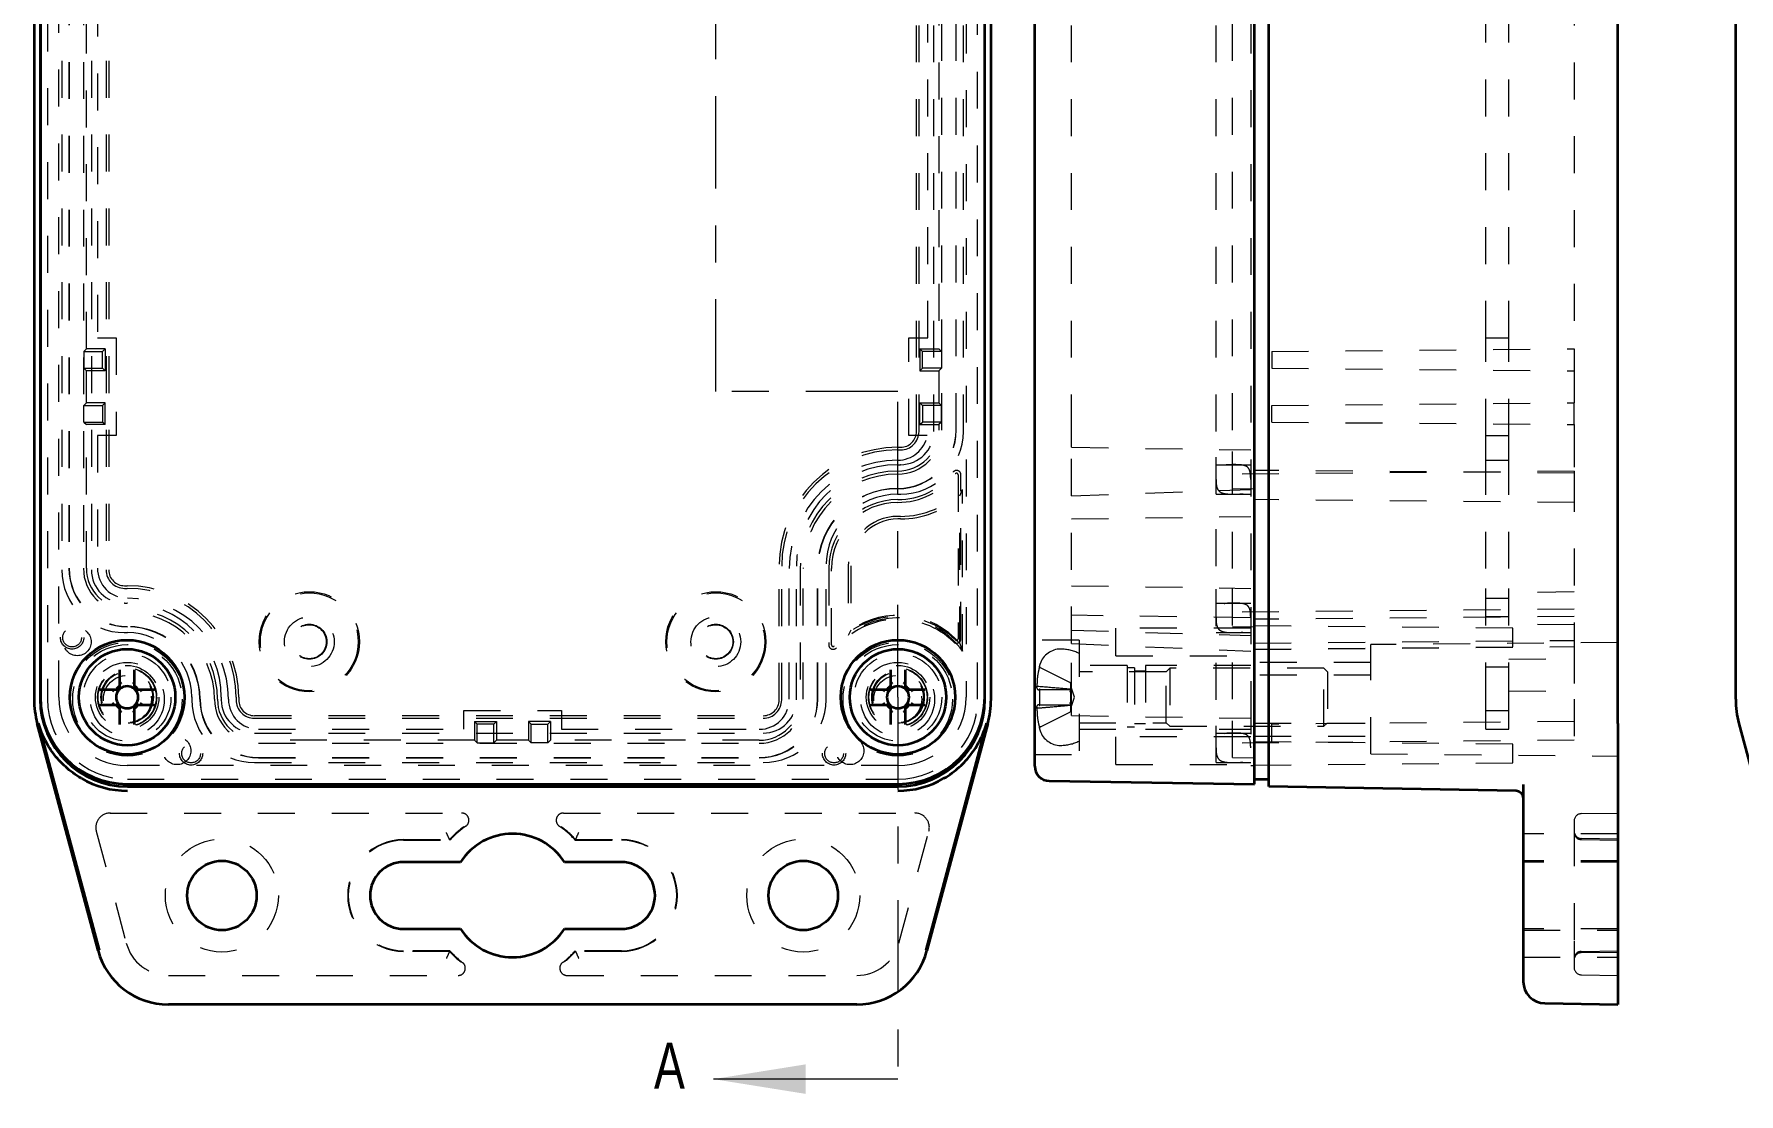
# Model space of a CAD drawing. Header units: inches. Extents: x 0.4 to 16.6, y 0.2 to 10.8.
# Drawn here: x 3.089 to 7.707, y 2.764 to 5.634 of the extents above; entities that cross this region are included whole.
import ezdxf

# ---------------------------------------------------------------- set-up
doc = ezdxf.new("R2010")
doc.units = ezdxf.units.IN
doc.header["$MEASUREMENT"] = 0
doc.linetypes.add('CENTER', pattern=[0.4, 0.25, -0.05, 0.05, -0.05])
doc.linetypes.add('HIDDEN', pattern=[0.075, 0.05, -0.025])
doc.styles.add('SLDTEXTSTYLE1', font='TXT', dxfattribs={"width": 0.75})

msp = doc.modelspace()

# ---------------------------------------------------------------- linework, layer by layer
at = {"color": 7, "linetype": 'Continuous', "lineweight": 35}
for p, q in [((3.0893, 7.8877), (3.0893, 3.8326)), ((3.1058, 7.8877), (3.1058, 3.8326)), ((3.1064, 7.8821), (3.1064, 3.8381)), ((5.6644, 3.8381), (5.6644, 7.8821)), ((5.6649, 3.8326), (5.6649, 7.8877)), ((5.6814, 3.8326), (5.6814, 7.8877)), ((5.7998, 3.8381), (5.7998, 7.8821)), ((6.3948, 3.8381), (6.3948, 7.8821)), ((6.4342, 3.8326), (6.4342, 7.8877)), ((7.3792, 3.8326), (7.3792, 7.8877)), ((7.6986, 3.8326), (7.6986, 7.8877)), ((3.3115, 3.8584), (3.3112, 3.8584)), ((3.3211, 3.8683), (3.3211, 3.868)), ((3.3616, 3.868), (3.3616, 3.8683)), ((3.3715, 3.8584), (3.3712, 3.8584)), ((5.3995, 3.8584), (5.3992, 3.8584)), ((5.4091, 3.8683), (5.4091, 3.868)), ((5.4496, 3.868), (5.4496, 3.8683)), ((5.4595, 3.8584), (5.4592, 3.8584)), ((5.7998, 3.6513), (5.7998, 3.8381)), ((6.3948, 3.6031), (6.3948, 3.8381)), ((3.3112, 3.8179), (3.3115, 3.8179)), ((3.3211, 3.8083), (3.3211, 3.8079)), ((3.3616, 3.8079), (3.3616, 3.8083)), ((3.3712, 3.8179), (3.3715, 3.8179)), ((5.3992, 3.8179), (5.3995, 3.8179)), ((5.4091, 3.8083), (5.4091, 3.8079)), ((5.4496, 3.8079), (5.4496, 3.8083)), ((5.4592, 3.8179), (5.4595, 3.8179)), ((6.4342, 3.5964), (6.4342, 3.8326)), ((7.3792, 3.7672), (7.3792, 3.8326)), ((3.2629, 3.1517), (3.098, 3.7672)), ((3.2662, 3.1526), (3.1013, 3.7681)), ((5.6694, 3.7681), (5.5045, 3.1526)), ((5.6728, 3.7672), (5.5079, 3.1517)), ((7.3792, 3.7672), (7.3792, 3.1517)), ((7.7072, 3.7672), (7.8721, 3.1517)), ((3.3414, 3.6031), (5.4294, 3.6031)), ((5.8392, 3.6113), (6.3948, 3.6031)), ((6.3948, 3.616), (6.4342, 3.616)), ((3.3421, 3.5964), (5.4287, 3.5964)), ((7.1039, 3.5847), (6.4342, 3.5964)), ((7.1233, 3.1679), (7.1233, 3.6015)), ((4.2447, 3.3916), (4.0901, 3.3916)), ((4.6806, 3.3916), (4.5261, 3.3916)), ((4.0901, 3.2105), (4.2447, 3.2105)), ((4.5261, 3.2105), (4.6806, 3.2105)), ((7.1233, 3.0683), (7.1233, 3.1679)), ((7.3792, 3.1517), (7.3792, 3.0058)), ((5.3177, 3.0058), (3.453, 3.0058)), ((7.1813, 3.0093), (7.3792, 3.0058))]:
    msp.add_line(p, q, dxfattribs=at)
at = {"color": 7, "linetype": 'HIDDEN', "lineweight": 18}
for p, q in [((3.1255, 7.8877), (3.1255, 3.8326)), ((3.1564, 3.8381), (3.1564, 7.8821)), ((5.6144, 7.8821), (5.6144, 3.8381)), ((5.6452, 3.8326), (5.6452, 7.8877)), ((6.3848, 7.8821), (6.3848, 3.8381)), ((5.4792, 4.5581), (5.4792, 7.5371)), ((5.4864, 4.5581), (5.4864, 7.5371)), ((5.5264, 4.5581), (5.5264, 7.5371)), ((5.5478, 4.5616), (5.5478, 7.5327)), ((5.5867, 4.5616), (5.5867, 7.5327)), ((5.5872, 4.5616), (5.5872, 7.5327)), ((5.6064, 4.5581), (5.6064, 7.5371)), ((5.8998, 4.5581), (5.8998, 7.5371)), ((6.2908, 4.5581), (6.2908, 7.5371)), ((6.3357, 4.5616), (6.3357, 7.5327)), ((3.1644, 7.1621), (3.1644, 4.1831)), ((3.1835, 7.1587), (3.1835, 4.1876)), ((3.184, 7.1587), (3.184, 4.1876)), ((3.223, 7.1587), (3.223, 4.1876)), ((3.2444, 7.1621), (3.2444, 4.1831)), ((3.2844, 7.1621), (3.2844, 4.1831)), ((3.2915, 7.1621), (3.2915, 4.1831)), ((3.2311, 4.7818), (3.2311, 5.7575)), ((3.2608, 5.7278), (3.2608, 4.8115)), ((5.51, 4.8115), (5.51, 5.7278)), ((5.5397, 5.7575), (5.5397, 4.7818)), ((7.0215, 4.8115), (7.0215, 5.7278)), ((7.084, 4.8115), (7.084, 5.7278)), ((7.2612, 5.7575), (7.2612, 4.7818)), ((3.2608, 4.8115), (3.3118, 4.8115)), ((3.3118, 4.8115), (3.3118, 4.5468)), ((5.459, 4.8115), (5.51, 4.8115)), ((5.459, 4.5468), (5.459, 4.8115)), ((7.0215, 4.8115), (7.084, 4.8115)), ((7.0215, 4.5468), (7.0215, 4.8115)), ((7.084, 4.5468), (7.084, 4.8115)), ((3.2239, 4.7746), (3.2311, 4.7818)), ((3.2239, 4.7746), (3.2239, 4.7296)), ((3.2239, 4.7746), (3.2749, 4.7746)), ((3.2821, 4.7818), (3.2311, 4.7818)), ((3.2821, 4.7818), (3.2749, 4.7746)), ((3.2749, 4.7296), (3.2749, 4.7746)), ((3.2821, 4.7818), (3.2821, 4.7225)), ((5.4887, 4.7818), (5.4958, 4.7746)), ((5.4887, 4.7818), (5.5397, 4.7818)), ((5.4887, 4.7818), (5.4887, 4.7225)), ((5.5468, 4.7746), (5.4958, 4.7746)), ((5.4958, 4.7296), (5.4958, 4.7746)), ((5.5468, 4.7746), (5.5397, 4.7818)), ((5.5468, 4.7746), (5.5468, 4.7296)), ((6.4417, 4.7746), (7.2612, 4.7818)), ((6.4417, 4.7746), (6.4417, 4.7296)), ((7.2612, 4.7818), (7.2612, 4.7225)), ((3.2239, 4.7296), (3.2311, 4.7225)), ((3.2239, 4.7296), (3.2749, 4.7296)), ((3.2311, 4.6358), (3.2311, 4.7225)), ((3.2821, 4.7225), (3.2311, 4.7225)), ((3.2821, 4.7225), (3.2749, 4.7296)), ((5.4887, 4.7225), (5.4958, 4.7296)), ((5.4887, 4.7225), (5.5397, 4.7225)), ((5.5468, 4.7296), (5.4958, 4.7296)), ((5.5468, 4.7296), (5.5397, 4.7225)), ((5.5397, 4.7225), (5.5397, 4.6358)), ((6.4417, 4.7296), (7.2612, 4.7225)), ((7.2612, 4.7225), (7.2612, 4.6358)), ((3.2239, 4.6286), (3.2311, 4.6358)), ((3.2239, 4.5836), (3.2239, 4.6286)), ((3.2239, 4.6286), (3.2749, 4.6286)), ((3.2821, 4.6358), (3.2311, 4.6358)), ((3.2821, 4.6358), (3.2749, 4.6286)), ((3.2749, 4.6286), (3.2749, 4.5836)), ((3.2821, 4.5765), (3.2821, 4.6358)), ((5.4887, 4.6358), (5.4958, 4.6286)), ((5.4887, 4.5765), (5.4887, 4.6358)), ((5.4887, 4.6358), (5.5397, 4.6358)), ((5.4958, 4.6286), (5.4958, 4.5836)), ((5.5468, 4.6286), (5.4958, 4.6286)), ((5.5468, 4.6286), (5.5397, 4.6358)), ((5.5468, 4.5836), (5.5468, 4.6286)), ((6.4417, 4.6286), (7.2612, 4.6358)), ((6.4417, 4.5836), (6.4417, 4.6286)), ((7.2612, 4.5765), (7.2612, 4.6358)), ((3.2239, 4.5836), (3.2311, 4.5765)), ((3.2239, 4.5836), (3.2749, 4.5836)), ((3.2311, 4.1876), (3.2311, 4.5765)), ((3.2821, 4.5765), (3.2311, 4.5765)), ((3.2821, 4.5765), (3.2749, 4.5836)), ((5.4887, 4.5765), (5.4958, 4.5836)), ((5.4887, 4.5765), (5.5397, 4.5765)), ((5.5468, 4.5836), (5.4958, 4.5836)), ((5.5468, 4.5836), (5.5397, 4.5765)), ((5.5397, 4.5765), (5.5397, 4.5616)), ((6.4417, 4.5836), (7.2612, 4.5765)), ((7.2612, 4.5765), (7.2612, 4.5616)), ((3.3118, 4.5468), (3.2608, 4.5468)), ((3.2608, 4.5468), (3.2608, 4.1876)), ((5.5086, 4.5468), (5.459, 4.5468)), ((5.8998, 4.5153), (5.8998, 4.5581)), ((6.2908, 4.3881), (6.2908, 4.5581)), ((6.3357, 4.4035), (6.3357, 4.5616)), ((7.0215, 4.5468), (7.084, 4.5468)), ((7.0215, 4.4803), (7.0215, 4.5468)), ((7.084, 4.4803), (7.084, 4.5468)), ((7.2612, 4.5616), (7.2612, 4.4506)), ((5.4294, 4.5153), (5.4364, 4.5153)), ((5.4294, 4.5081), (5.4364, 4.5081)), ((5.8998, 4.5153), (6.3848, 4.5081)), ((5.8998, 4.3839), (5.8998, 4.5153)), ((7.0215, 4.4803), (7.084, 4.4803)), ((7.0215, 4.1866), (7.0215, 4.4803)), ((7.084, 4.1866), (7.084, 4.4803)), ((5.4294, 4.4681), (5.4285, 4.4681)), ((5.4294, 4.4681), (5.4364, 4.4681)), ((5.4372, 4.4681), (5.4364, 4.4681)), ((5.5923, 4.4407), (5.5923, 3.9964)), ((5.5999, 3.9964), (5.5999, 4.4407)), ((6.2908, 4.4681), (6.3848, 4.4681)), ((7.2612, 4.4506), (6.3357, 4.4425)), ((7.2612, 4.445), (6.3948, 4.4525)), ((7.2612, 4.4506), (7.2612, 4.445)), ((7.2612, 4.445), (7.2612, 4.4407)), ((7.2612, 4.4407), (7.2612, 3.9964)), ((5.4285, 4.3881), (5.4294, 4.3881)), ((5.4294, 4.3881), (5.4364, 4.3881)), ((5.4364, 4.3881), (5.4372, 4.3881)), ((5.5972, 4.3839), (5.6044, 4.401)), ((5.6044, 3.963), (5.6044, 4.401)), ((5.8998, 4.3839), (6.3848, 4.401)), ((6.2908, 4.3881), (6.3848, 4.3881)), ((6.2908, 4.1931), (6.2908, 4.3881)), ((6.3357, 4.4035), (6.3948, 4.403)), ((6.3357, 4.1866), (6.3357, 4.4035)), ((5.5972, 3.9836), (5.5972, 4.3839)), ((5.8998, 3.9836), (5.8998, 4.3839)), ((7.2612, 4.3658), (6.3948, 4.3734)), ((5.4364, 4.3281), (5.4294, 4.3281)), ((5.4364, 4.321), (5.4294, 4.321)), ((5.8998, 4.321), (6.3848, 4.3281)), ((5.1072, 3.8311), (5.1072, 4.1931)), ((5.1144, 3.8311), (5.1144, 4.1931)), ((5.135, 3.8326), (5.135, 4.1866)), ((5.1544, 3.8311), (5.1544, 4.1931)), ((5.1647, 4.1866), (5.1647, 3.8326)), ((5.1728, 3.8326), (5.1728, 4.1866)), ((5.2117, 3.8326), (5.2117, 4.1866)), ((5.2122, 3.8326), (5.2122, 4.1866)), ((5.2344, 3.8311), (5.2344, 4.1931)), ((5.2419, 4.1866), (5.2419, 3.9797)), ((5.2495, 3.9797), (5.2495, 4.1866)), ((5.2944, 4.1931), (5.2944, 4.0055)), ((5.3015, 4.1931), (5.3015, 4.0198)), ((6.2908, 3.8311), (6.2908, 4.1931)), ((6.3357, 3.8326), (6.3357, 4.1866)), ((7.0215, 3.8326), (7.0215, 4.1866)), ((7.084, 3.8326), (7.084, 4.1866)), ((3.3344, 4.1403), (3.3414, 4.1403)), ((3.3344, 4.1331), (3.3414, 4.1331)), ((5.8998, 4.1403), (6.3848, 4.1331)), ((7.2612, 4.1239), (7.084, 4.1209)), ((3.3344, 4.0931), (3.3335, 4.0931)), ((3.3344, 4.0931), (3.3414, 4.0931)), ((3.3422, 4.0931), (3.3414, 4.0931)), ((6.2908, 4.0931), (6.3848, 4.0931)), ((7.2612, 4.0766), (6.3357, 4.0685)), ((7.0215, 4.1063), (7.084, 4.1063)), ((5.3015, 4.0198), (5.2944, 4.0055)), ((6.3848, 4.0531), (5.8998, 4.0603)), ((5.8998, 4.0198), (6.3848, 4.0055)), ((6.0198, 3.9506), (6.0198, 4.0256)), ((6.3848, 4.0256), (6.0198, 4.0256)), ((6.3357, 4.0295), (6.3948, 4.029)), ((7.2612, 4.0569), (6.3948, 4.0494)), ((7.0948, 4.0252), (6.3948, 4.0313)), ((7.084, 4.0559), (7.0215, 4.0559)), ((7.2612, 4.0343), (7.084, 4.0359)), ((7.0948, 3.9744), (7.0948, 4.0252)), ((3.3335, 4.0131), (3.3344, 4.0131)), ((3.3344, 4.0131), (3.3414, 4.0131)), ((3.3414, 4.0131), (3.3422, 4.0131)), ((5.5972, 3.9836), (5.6044, 3.963)), ((5.9198, 3.9931), (5.7998, 3.9931)), ((5.8998, 3.9836), (6.3848, 3.963)), ((5.8998, 3.8311), (5.8998, 3.9836)), ((5.9198, 3.9931), (5.9198, 3.6831)), ((6.2908, 4.0131), (6.3848, 4.0131)), ((6.3948, 3.9846), (7.2612, 3.9922)), ((6.3948, 3.9679), (7.2612, 3.9754)), ((6.3948, 3.9683), (7.0948, 3.9744)), ((7.3792, 3.9866), (6.7098, 3.9807)), ((6.7098, 3.6844), (6.7098, 3.9807)), ((7.2612, 3.9964), (7.2612, 3.9922)), ((7.2612, 3.9922), (7.2612, 3.9769)), ((7.2612, 3.9769), (7.2612, 3.9754)), ((7.2612, 3.9754), (7.2612, 3.8326)), ((6.0198, 3.9506), (6.3848, 3.9506)), ((6.7098, 3.9326), (6.3948, 3.9326)), ((6.7098, 3.9326), (6.3948, 3.9326)), ((7.084, 3.9409), (7.2612, 3.9424)), ((5.8156, 3.9178), (5.8152, 3.918)), ((5.895, 3.8782), (5.8156, 3.9178)), ((6.0498, 3.9241), (5.9198, 3.9241)), ((6.156, 3.907), (5.9198, 3.907)), ((6.0498, 3.9241), (6.0498, 3.7521)), ((6.0698, 3.9181), (6.0498, 3.9181)), ((6.0698, 3.9181), (6.0698, 3.7581)), ((6.0998, 3.9091), (6.0698, 3.9091)), ((6.0998, 3.9241), (6.0998, 3.7521)), ((6.3848, 3.9241), (6.0998, 3.9241)), ((6.1659, 3.9169), (6.156, 3.907)), ((6.156, 3.7692), (6.156, 3.907)), ((6.1659, 3.9169), (6.1659, 3.7594)), ((6.5832, 3.9169), (6.1659, 3.9169)), ((6.7098, 3.8975), (6.3948, 3.8975)), ((6.5832, 3.7594), (6.5832, 3.9169)), ((6.593, 3.907), (6.5832, 3.9169)), ((6.593, 3.907), (6.593, 3.7692)), ((7.0215, 3.9209), (7.084, 3.9209)), ((3.3211, 3.8713), (3.3211, 3.8683)), ((3.3616, 3.8683), (3.3616, 3.8713)), ((3.5164, 3.839), (3.5164, 3.8381)), ((3.5164, 3.8381), (3.5164, 3.8311)), ((3.5964, 3.8381), (3.5964, 3.839)), ((3.5964, 3.8381), (3.5964, 3.8311)), ((3.6364, 3.8381), (3.6364, 3.8311)), ((3.6435, 3.8381), (3.6435, 3.8311)), ((5.4091, 3.8713), (5.4091, 3.8683)), ((5.4496, 3.8683), (5.4496, 3.8713)), ((5.8056, 3.8634), (5.8056, 3.8683)), ((5.8978, 3.8584), (5.8157, 3.8584)), ((5.8978, 3.8713), (5.8978, 3.8738)), ((5.8978, 3.8603), (5.8978, 3.8713)), ((5.9075, 3.8381), (5.8978, 3.8681)), ((5.8978, 3.8584), (5.8978, 3.8603)), ((5.8978, 3.8579), (5.8978, 3.8584)), ((5.8978, 3.8184), (5.8978, 3.8579)), ((5.8978, 3.8081), (5.9075, 3.8381)), ((6.3848, 3.8381), (6.3848, 3.6531)), ((7.084, 3.8559), (7.2612, 3.8528)), ((3.3211, 3.8079), (3.3211, 3.805)), ((3.3616, 3.805), (3.3616, 3.8079)), ((3.5164, 3.8311), (3.5164, 3.8303)), ((3.5964, 3.8303), (3.5964, 3.8311)), ((3.6864, 3.7883), (5.0644, 3.7883)), ((4.253, 3.8023), (4.5177, 3.8023)), ((4.253, 3.7513), (4.253, 3.8023)), ((4.5177, 3.8023), (4.5177, 3.7513)), ((5.4091, 3.8079), (5.4091, 3.805)), ((5.4496, 3.805), (5.4496, 3.8079)), ((5.8056, 3.8079), (5.8056, 3.8129)), ((5.8156, 3.7584), (5.895, 3.798)), ((5.8157, 3.8179), (5.8978, 3.8179)), ((5.8978, 3.8179), (5.8978, 3.8184)), ((5.8978, 3.816), (5.8978, 3.8179)), ((5.8978, 3.805), (5.8978, 3.816)), ((5.8978, 3.8025), (5.8978, 3.805)), ((5.8998, 3.7883), (5.8998, 3.8311)), ((5.8998, 3.7883), (6.3848, 3.7811)), ((6.2908, 3.6611), (6.2908, 3.8311)), ((6.3357, 3.6745), (6.3357, 3.8326)), ((7.0215, 3.7513), (7.0215, 3.8326)), ((7.0215, 3.8023), (7.084, 3.8023)), ((7.084, 3.7513), (7.084, 3.8326)), ((7.2612, 3.8326), (7.2612, 3.7216)), ((3.6864, 3.7811), (5.0644, 3.7811)), ((3.6864, 3.7411), (5.0644, 3.7411)), ((3.6971, 3.7513), (4.253, 3.7513)), ((4.2827, 3.7726), (4.2827, 3.7216)), ((4.2827, 3.7726), (4.2899, 3.7654)), ((4.2827, 3.7726), (4.342, 3.7726)), ((4.2899, 3.7144), (4.2899, 3.7654)), ((4.3349, 3.7654), (4.2899, 3.7654)), ((4.342, 3.7726), (4.3349, 3.7654)), ((4.3349, 3.7144), (4.3349, 3.7654)), ((4.342, 3.7726), (4.342, 3.7216)), ((4.4287, 3.7726), (4.4359, 3.7654)), ((4.488, 3.7726), (4.4287, 3.7726)), ((4.4287, 3.7726), (4.4287, 3.7216)), ((4.4359, 3.7654), (4.4809, 3.7654)), ((4.4359, 3.7144), (4.4359, 3.7654)), ((4.488, 3.7726), (4.4809, 3.7654)), ((4.4809, 3.7144), (4.4809, 3.7654)), ((4.488, 3.7726), (4.488, 3.7216)), ((4.5177, 3.7513), (5.0537, 3.7513)), ((5.9198, 3.7692), (6.156, 3.7692)), ((5.9198, 3.7521), (6.0498, 3.7521)), ((6.0498, 3.7581), (6.0698, 3.7581)), ((6.0698, 3.7671), (6.0998, 3.7671)), ((6.0998, 3.7521), (6.3848, 3.7521)), ((6.156, 3.7692), (6.1659, 3.7594)), ((6.1659, 3.7594), (6.5832, 3.7594)), ((6.2908, 3.7411), (6.3848, 3.7411)), ((6.3948, 3.7676), (6.7098, 3.7676)), ((7.2612, 3.7726), (6.4417, 3.7654)), ((6.4417, 3.7144), (6.4417, 3.7654)), ((6.5832, 3.7594), (6.593, 3.7692)), ((7.0215, 3.7513), (7.084, 3.7513)), ((4.2827, 3.7216), (3.6971, 3.7216)), ((3.6971, 3.7135), (5.0537, 3.7135)), ((4.2899, 3.7144), (4.2827, 3.7216)), ((4.2899, 3.7144), (4.3349, 3.7144)), ((4.3349, 3.7144), (4.342, 3.7216)), ((4.4287, 3.7216), (4.342, 3.7216)), ((4.4359, 3.7144), (4.4287, 3.7216)), ((4.4809, 3.7144), (4.4359, 3.7144)), ((4.4809, 3.7144), (4.488, 3.7216)), ((5.0537, 3.7216), (4.488, 3.7216)), ((6.0198, 3.6556), (6.0198, 3.7306)), ((6.3848, 3.7306), (6.0198, 3.7306)), ((7.2612, 3.7216), (6.3357, 3.7135)), ((6.3948, 3.7326), (6.7098, 3.7326)), ((6.3948, 3.7326), (6.7098, 3.7326)), ((7.0948, 3.7112), (6.3948, 3.7174)), ((7.0948, 3.6605), (7.0948, 3.7112)), ((5.4294, 3.6531), (3.3414, 3.6531)), ((3.6864, 3.6611), (5.0644, 3.6611)), ((3.6971, 3.6745), (5.0537, 3.6745)), ((3.6971, 3.674), (5.0537, 3.674)), ((5.7998, 3.6831), (5.9198, 3.6831)), ((6.0198, 3.6556), (6.3848, 3.6556)), ((6.2908, 3.6611), (6.3848, 3.6611)), ((6.3357, 3.6745), (6.3948, 3.674)), ((6.3848, 3.6531), (6.3948, 3.6531)), ((6.3948, 3.6544), (7.0948, 3.6605)), ((6.7098, 3.6844), (7.3792, 3.6786)), ((3.3421, 3.616), (5.4287, 3.616)), ((3.2958, 3.5245), (4.2475, 3.5245)), ((4.5233, 3.5245), (5.4749, 3.5245)), ((7.2804, 3.5228), (7.3792, 3.5245)), ((3.2578, 3.475), (3.3389, 3.1721)), ((5.4318, 3.1721), (5.513, 3.475)), ((7.3792, 3.4684), (7.1233, 3.4684)), ((7.2611, 3.5031), (7.2611, 3.4805)), ((7.2611, 3.4805), (7.2611, 3.1776)), ((4.0901, 3.4524), (4.2147, 3.4524)), ((4.0901, 3.4507), (4.2155, 3.4507)), ((4.2147, 3.4524), (4.2155, 3.4507)), ((4.556, 3.4524), (4.5553, 3.4507)), ((4.5553, 3.4507), (4.6806, 3.4507)), ((4.556, 3.4524), (4.6806, 3.4524)), ((7.3792, 3.4541), (7.2804, 3.4559)), ((7.2804, 3.4524), (7.3792, 3.4507)), ((7.3792, 3.3951), (7.1233, 3.3951)), ((7.3792, 3.3916), (7.1233, 3.3916)), ((7.3792, 3.2105), (7.1233, 3.2105)), ((7.1233, 3.2071), (7.3792, 3.2071)), ((4.2155, 3.1515), (4.0901, 3.1515)), ((4.2147, 3.1497), (4.0901, 3.1497)), ((4.2147, 3.1497), (4.2155, 3.1515)), ((4.556, 3.1497), (4.5553, 3.1515)), ((4.6806, 3.1515), (4.5553, 3.1515)), ((4.6806, 3.1497), (4.556, 3.1497)), ((7.2611, 3.1776), (7.2611, 3.1059)), ((7.2804, 3.1497), (7.3792, 3.1515)), ((7.2804, 3.1463), (7.3792, 3.148)), ((7.1233, 3.1338), (7.3792, 3.1338)), ((3.453, 3.0845), (4.2377, 3.0845)), ((4.533, 3.0845), (5.3177, 3.0845)), ((7.2804, 3.0863), (7.3792, 3.0845))]:
    msp.add_line(p, q, dxfattribs=at)
at = {"color": 7, "linetype": 'CENTER', "lineweight": 18}
for p, q in [((4.9359, 4.6661), (4.9359, 7.7319)), ((5.4294, 4.6661), (4.9359, 4.6661)), ((5.4294, 3.8381), (5.4294, 4.6661)), ((5.4294, 3.8381), (5.4294, 2.8037))]:
    msp.add_line(p, q, dxfattribs=at)
at = {"color": 7, "linetype": 'Continuous', "lineweight": 18}
msp.add_line((5.4294, 2.8037), (4.9294, 2.8037), dxfattribs=at)
at = {"color": 7, "linetype": 'HIDDEN', "lineweight": 18, "flags": 128}
msp.add_lwpolyline([(5.8128, 3.8226), (5.8128, 3.8226), (5.813, 3.8226)], dxfattribs=at)
at = {"color": 7, "linetype": 'HIDDEN', "lineweight": 18}
for centre, radius in [((3.8348, 3.9884), 0.1356), ((3.8348, 3.9884), 0.1325), ((4.9359, 3.9884), 0.1356), ((4.9359, 3.9884), 0.1325), ((3.1923, 3.9998), 0.0315), ((3.1923, 3.9998), 0.0254), ((3.2064, 3.9881), 0.0375), ((3.8348, 3.9884), 0.0675), ((3.8348, 3.9884), 0.0475), ((3.8348, 3.9884), 0.046), ((4.9359, 3.9884), 0.0675), ((4.9359, 3.9884), 0.0475), ((4.9359, 3.9884), 0.046), ((3.3421, 3.8326), 0.154), ((3.3421, 3.8326), 0.1482), ((5.4287, 3.8326), 0.154), ((5.4287, 3.8326), 0.1482), ((3.3414, 3.8381), 0.1187), ((3.3421, 3.8326), 0.1), ((5.4294, 3.8381), 0.1187), ((5.4287, 3.8326), 0.1), ((3.3414, 3.8381), 0.086), ((3.3414, 3.8381), 0.08), ((3.3414, 3.8381), 0.0787), ((3.3414, 3.8381), 0.071), ((3.3414, 3.8381), 0.0689), ((3.3421, 3.8326), 0.065), ((5.4294, 3.8381), 0.086), ((5.4294, 3.8381), 0.08), ((5.4294, 3.8381), 0.0787), ((5.4294, 3.8381), 0.071), ((5.4294, 3.8381), 0.0689), ((5.4287, 3.8326), 0.065), ((3.4764, 3.6931), 0.0375), ((3.5146, 3.6859), 0.0315), ((3.5146, 3.6859), 0.0254), ((5.2562, 3.6859), 0.0315), ((5.2562, 3.6859), 0.0254), ((5.2994, 3.6931), 0.0375), ((3.598, 3.3011), 0.1531), ((5.1728, 3.3011), 0.1531)]:
    msp.add_circle(centre, radius, dxfattribs=at)
at = {"color": 7, "linetype": 'Continuous', "lineweight": 35}
for centre, radius in [((3.3414, 3.8381), 0.155), ((5.4294, 3.8381), 0.155), ((3.3414, 3.8381), 0.1305), ((5.4294, 3.8381), 0.1305), ((3.598, 3.3011), 0.094), ((5.1728, 3.3011), 0.094)]:
    msp.add_circle(centre, radius, dxfattribs=at)
at = {"color": 7, "linetype": 'HIDDEN', "lineweight": 18}
for centre, radius, start, end in [((5.4287, 4.5616), 0.1191, 270, 0), ((5.4287, 4.5616), 0.158, 270, 0), ((5.4287, 4.5616), 0.1586, 270, 0), ((5.4287, 4.5616), 0.111, 270, 0), ((5.4287, 4.5616), 0.0813, 270, 349.5142), ((5.4364, 4.5581), 0.0429, 270, 0), ((5.4364, 4.5581), 0.17, 270, 0), ((5.4364, 4.5581), 0.09, 270, 0), ((5.4364, 4.5581), 0.05, 270, 0), ((5.4294, 4.1931), 0.3221, 90, 180), ((5.4294, 4.1931), 0.315, 90, 180), ((5.4287, 4.1866), 0.2937, 90, 180), ((5.4294, 4.1931), 0.275, 90, 180), ((5.4287, 4.1866), 0.264, 90, 180), ((5.4287, 4.1866), 0.2559, 90, 180), ((5.4287, 4.5616), 0.1882, 270, 322.8371), ((5.4287, 4.5616), 0.1958, 270, 322.8371), ((5.5881, 4.4407), 0.0118, 0, 142.8371), ((5.5881, 4.4407), 0.00425, 0, 142.8371), ((5.4287, 4.1866), 0.217, 90, 180), ((5.4287, 4.1866), 0.2164, 90, 180), ((5.4294, 4.1931), 0.195, 90, 180), ((5.4364, 4.5581), 0.23, 270, 316.9229), ((5.4287, 4.1866), 0.1868, 90, 180), ((5.4287, 4.1866), 0.1792, 90, 180), ((5.4364, 4.5581), 0.2371, 270, 312.7109), ((5.4294, 4.1931), 0.135, 90, 180), ((5.4294, 4.1931), 0.1279, 90, 180), ((3.3344, 4.1831), 0.17, 180, 270), ((3.3421, 4.1876), 0.1586, 180, 270), ((3.3421, 4.1876), 0.158, 180, 270), ((3.3421, 4.1876), 0.1191, 180, 270), ((3.3421, 4.1876), 0.111, 180, 270), ((3.3344, 4.1831), 0.09, 180, 270), ((3.3421, 4.1876), 0.0813, 180, 270), ((3.3344, 4.1831), 0.05, 180, 270), ((3.3344, 4.1831), 0.0429, 180, 270), ((3.3414, 3.8381), 0.3021, 0, 90), ((3.3414, 3.8381), 0.295, 0, 90), ((3.3414, 3.8381), 0.255, 0, 90), ((3.3421, 3.8326), 0.2737, 0, 90), ((3.3421, 3.8326), 0.244, 0, 90), ((3.3421, 3.8326), 0.2359, 0, 90), ((3.3421, 3.8326), 0.197, 0, 90), ((3.3421, 3.8326), 0.1964, 0, 90), ((5.4287, 3.8326), 0.2243, 45.7846, 139.9447), ((5.4287, 3.8326), 0.2168, 45.7846, 139.9447), ((5.4294, 3.8381), 0.215, 35.516, 128.8959), ((5.4294, 3.8381), 0.2221, 40.9212, 125.1381), ((3.3414, 3.8381), 0.175, 0, 90), ((5.2537, 3.9797), 0.0118, 180, 319.9447), ((5.2537, 3.9797), 0.00425, 180, 319.9447), ((5.5881, 3.9964), 0.0118, 225.7846, 0), ((5.5881, 3.9964), 0.00425, 225.7846, 0), ((5.9631, 3.8775), 0.1575, 160.9738, 162.8388), ((5.8701, 3.9096), 0.0591, 90, 160.9738), ((5.8701, 3.858), 0.1106, 63.285, 90), ((5.8174, 3.9225), 0.005, 162.8386, 243.5035), ((3.3414, 3.8381), 0.185, 180, 270), ((5.4294, 3.8381), 0.185, 270, 0), ((5.8106, 3.8634), 0.005, 180, 270), ((5.8928, 3.8738), 0.005, 0, 63.5035), ((3.3421, 3.8326), 0.2165, 180, 270), ((3.6864, 3.8311), 0.17, 180, 270), ((3.6971, 3.8326), 0.1586, 180, 270), ((3.6971, 3.8326), 0.158, 180, 270), ((3.6971, 3.8326), 0.1191, 180, 270), ((3.6971, 3.8326), 0.111, 180, 270), ((3.6864, 3.8311), 0.09, 180, 270), ((3.6971, 3.8326), 0.0813, 180, 270), ((3.6864, 3.8311), 0.05, 180, 270), ((3.6864, 3.8311), 0.0429, 180, 270), ((5.0537, 3.8326), 0.0813, 270, 0), ((5.0537, 3.8326), 0.1191, 270, 0), ((5.0537, 3.8326), 0.158, 270, 0), ((5.0537, 3.8326), 0.1586, 270, 0), ((5.0537, 3.8326), 0.111, 270, 0), ((5.0644, 3.8311), 0.0429, 270, 0), ((5.0644, 3.8311), 0.17, 270, 0), ((5.0644, 3.8311), 0.09, 270, 360), ((5.0644, 3.8311), 0.05, 270, 0), ((5.4287, 3.8326), 0.2165, 270, 0), ((5.8106, 3.8129), 0.005, 90, 180), ((5.8928, 3.8025), 0.005, 296.4965, 0), ((5.8174, 3.7538), 0.005, 116.4965, 197.1827), ((5.9631, 3.7988), 0.1575, 197.1728, 199.0262), ((5.8701, 3.7667), 0.0591, 199.0262, 270), ((5.8701, 3.8183), 0.1106, 270, 296.715), ((3.2958, 3.4852), 0.0394, 90, 195), ((5.4749, 3.4852), 0.0394, 345, 90), ((7.2807, 3.5031), 0.0197, 91, 180), ((4.3854, 3.3011), 0.2281, 125.3669, 138.4378), ((4.3854, 3.3011), 0.2264, 124.0875, 138.6338), ((4.3854, 3.3011), 0.2264, 41.3662, 55.9125), ((4.3854, 3.3011), 0.2281, 41.5622, 54.6331), ((7.2807, 3.4755), 0.0197, 180, 269), ((7.2807, 3.4721), 0.0197, 180, 269), ((4.0901, 3.3011), 0.1513, 90, 270), ((4.0901, 3.3011), 0.1496, 90, 270), ((4.6806, 3.3011), 0.1513, 270, 90), ((4.6806, 3.3011), 0.1496, 270, 90), ((3.453, 3.2027), 0.1181, 195, 270), ((4.3854, 3.3011), 0.2281, 221.5622, 231.9523), ((4.3854, 3.3011), 0.2264, 221.3662, 233.1322), ((4.3854, 3.3011), 0.2264, 306.8678, 318.6338), ((4.3854, 3.3011), 0.2281, 308.0477, 318.4378), ((5.3177, 3.2027), 0.1181, 270, 345), ((7.2807, 3.1301), 0.0197, 91, 180), ((7.2807, 3.1266), 0.0197, 91, 180), ((7.2807, 3.1059), 0.0197, 180, 269)]:
    msp.add_arc(centre, radius, start, end, dxfattribs=at)
at = {"color": 7, "linetype": 'Continuous', "lineweight": 35}
for centre, radius, start, end in [((3.3414, 3.8381), 0.235, 180, 270), ((3.3414, 3.8381), 0.03, 137.5052, 222.4948), ((3.3414, 3.8381), 0.0365, 133.8923, 136.1077), ((3.3414, 3.8381), 0.03, 132.4948, 137.5052), ((3.3414, 3.8381), 0.03, 47.5052, 132.4948), ((3.3414, 3.8381), 0.03, 42.4948, 47.5052), ((3.3414, 3.8381), 0.03, 317.5052, 42.4948), ((3.3414, 3.8381), 0.0365, 43.8923, 46.1077), ((5.4294, 3.8381), 0.03, 137.5052, 222.4948), ((5.4294, 3.8381), 0.0365, 133.8923, 136.1077), ((5.4294, 3.8381), 0.03, 132.4948, 137.5052), ((5.4294, 3.8381), 0.03, 47.5052, 132.4948), ((5.4294, 3.8381), 0.235, 270, 0), ((5.4294, 3.8381), 0.03, 42.4948, 47.5052), ((5.4294, 3.8381), 0.03, 317.5052, 42.4948), ((5.4294, 3.8381), 0.0365, 43.8923, 46.1077), ((3.3421, 3.8326), 0.2527, 180, 195), ((3.3421, 3.8326), 0.2362, 180, 270), ((3.3414, 3.8381), 0.0365, 223.8923, 226.1077), ((3.3414, 3.8381), 0.03, 222.4948, 227.5052), ((3.3414, 3.8381), 0.03, 227.5052, 312.4948), ((3.3414, 3.8381), 0.03, 312.4948, 317.5052), ((3.3414, 3.8381), 0.0365, 313.8923, 316.1077), ((5.4294, 3.8381), 0.0365, 223.8923, 226.1077), ((5.4294, 3.8381), 0.03, 222.4948, 227.5052), ((5.4294, 3.8381), 0.03, 227.5052, 312.4948), ((5.4287, 3.8326), 0.2362, 270, 0), ((5.4294, 3.8381), 0.03, 312.4948, 317.5052), ((5.4294, 3.8381), 0.0365, 313.8923, 316.1077), ((5.4287, 3.8326), 0.2527, 345, 0), ((7.9513, 3.8326), 0.2527, 180, 195), ((5.8398, 3.6513), 0.04, 180, 269.156), ((3.3421, 3.8326), 0.2479, 239.6969, 270), ((5.4287, 3.8326), 0.2479, 270, 300.3031), ((7.1036, 3.565), 0.0197, 0, 89), ((4.3854, 3.3011), 0.1673, 32.7638, 147.2362), ((4.0901, 3.3011), 0.0906, 90, 270), ((4.6806, 3.3011), 0.0906, 270, 90), ((4.3854, 3.3011), 0.1673, 212.7638, 327.2362), ((3.453, 3.2027), 0.1969, 195, 270), ((5.3177, 3.2027), 0.1969, 270, 345), ((7.1823, 3.0683), 0.0591, 180, 269)]:
    msp.add_arc(centre, radius, start, end, dxfattribs=at)
for centre, major_axis, start_param, end_param in [((3.3057, 3.8534), (0.00425, 0.00425), 1.016623, 2.124969), ((3.3261, 3.8738), (0.00425, 0.00425), 1.016623, 2.124969), ((3.3566, 3.8738), (0.00425, -0.00425), 1.016623, 2.124969), ((3.377, 3.8534), (0.00425, -0.00425), 1.016623, 2.124969), ((5.3937, 3.8534), (0.00425, 0.00425), 1.016623, 2.124969), ((5.4141, 3.8738), (0.00425, 0.00425), 1.016623, 2.124969), ((5.4446, 3.8738), (0.00425, -0.00425), 1.016623, 2.124969), ((5.465, 3.8534), (0.00425, -0.00425), 1.016623, 2.124969), ((3.3057, 3.8229), (0.00425, -0.00425), 4.158216, 5.266562), ((3.3261, 3.8025), (0.00425, -0.00425), 4.158216, 5.266562), ((3.3566, 3.8025), (0.00425, 0.00425), 4.158216, 5.266562), ((3.377, 3.8229), (0.00425, 0.00425), 4.158216, 5.266562), ((5.3937, 3.8229), (0.00425, -0.00425), 4.158216, 5.266562), ((5.4141, 3.8025), (0.00425, -0.00425), 4.158216, 5.266562), ((5.4446, 3.8025), (0.00425, 0.00425), 4.158216, 5.266562), ((5.465, 3.8229), (0.00425, 0.00425), 4.158216, 5.266562)]:
    msp.add_ellipse(centre, major_axis=major_axis, ratio=0.618862, start_param=start_param, end_param=end_param, dxfattribs=at)
at = {"color": 7, "linetype": 'HIDDEN', "lineweight": 18}
for centre, major_axis, start_param, end_param in [((5.8928, 3.8534), (0.00487, 0.00487), 4.943614, 6.05196), ((5.8928, 3.8229), (-0.00487, 0.00487), 3.372818, 4.481164)]:
    msp.add_ellipse(centre, major_axis=major_axis, ratio=0.235436, start_param=start_param, end_param=end_param, dxfattribs=at)
for points, knots in [([(6.3848, 4.4281), (6.3847, 4.4324), (6.3846, 4.4399), (6.3831, 4.4498), (6.3801, 4.4574), (6.3749, 4.463), (6.3673, 4.4662), (6.3547, 4.468), (6.3393, 4.4683), (6.3229, 4.4679), (6.3102, 4.4662), (6.301, 4.4621), (6.2955, 4.4559), (6.2925, 4.4485), (6.291, 4.439), (6.2909, 4.432), (6.2908, 4.4281)], [0, 0, 0, 0, 0.08533, 0.151112, 0.202529, 0.247232, 0.300448, 0.366108, 0.503387, 0.611327, 0.695527, 0.761639, 0.807749, 0.859066, 0.921778, 1, 1, 1, 1]), ([(6.2908, 4.4281), (6.2909, 4.4242), (6.291, 4.4173), (6.2925, 4.4078), (6.2955, 4.4003), (6.301, 4.3941), (6.3102, 4.3901), (6.3229, 4.3883), (6.3407, 4.388), (6.3568, 4.3881), (6.3693, 4.3908), (6.3754, 4.3937), (6.3801, 4.3988), (6.3831, 4.4064), (6.3846, 4.4164), (6.3847, 4.4239), (6.3848, 4.4281)], [0, 0, 0, 0, 0.078219, 0.140928, 0.192243, 0.23835, 0.30446, 0.388655, 0.496591, 0.663835, 0.711692, 0.752779, 0.79748, 0.848895, 0.914674, 1, 1, 1, 1]), ([(6.3848, 4.0531), (6.3847, 4.0574), (6.3846, 4.0649), (6.3831, 4.0748), (6.3801, 4.0824), (6.3749, 4.088), (6.3673, 4.0912), (6.3547, 4.093), (6.3393, 4.0933), (6.3229, 4.0929), (6.3102, 4.0912), (6.301, 4.0871), (6.2955, 4.0809), (6.2925, 4.0735), (6.291, 4.064), (6.2909, 4.057), (6.2908, 4.0531)], [0, 0, 0, 0, 0.0853296, 0.1511119, 0.2025295, 0.2472321, 0.3004481, 0.3661084, 0.5033867, 0.6113272, 0.6955268, 0.7616391, 0.8077488, 0.8590655, 0.921778, 1, 1, 1, 1]), ([(6.2908, 4.0531), (6.2909, 4.0492), (6.291, 4.0423), (6.2925, 4.0328), (6.2955, 4.0253), (6.301, 4.0191), (6.3102, 4.0151), (6.3229, 4.0133), (6.3407, 4.013), (6.3568, 4.0131), (6.3693, 4.0158), (6.3754, 4.0187), (6.3801, 4.0238), (6.3831, 4.0314), (6.3846, 4.0414), (6.3847, 4.0489), (6.3848, 4.0531)], [0, 0, 0, 0, 0.0782185, 0.1409282, 0.1922426, 0.2383502, 0.3044596, 0.3886554, 0.4965911, 0.6638352, 0.7116919, 0.7527789, 0.7974796, 0.8488949, 0.9146742, 1, 1, 1, 1]), ([(5.8108, 3.9134), (5.8105, 3.9118), (5.8069, 3.8971), (5.8062, 3.8819), (5.8056, 3.8683)], [0, 0, 0, 0, 0.104903, 1, 1, 1, 1]), ([(5.8142, 3.9188), (5.814, 3.9191), (5.8134, 3.9197), (5.813, 3.9207), (5.8129, 3.9215), (5.8128, 3.922), (5.8128, 3.9223), (5.8128, 3.9223), (5.8128, 3.9222), (5.8127, 3.9216), (5.8125, 3.9203), (5.8119, 3.918), (5.8113, 3.9155), (5.8109, 3.9138), (5.8108, 3.9134)], [0, 0, 0, 0, 0.07262, 0.135671, 0.186078, 0.222095, 0.252729, 0.289115, 0.342142, 0.423985, 0.551724, 0.722914, 0.921695, 1, 1, 1, 1]), ([(5.8155, 3.9179), (5.8151, 3.9181), (5.8146, 3.9184), (5.8142, 3.9188), (5.8142, 3.9188)], [0, 0, 0, 0, 0.974558, 1, 1, 1, 1]), ([(5.8056, 3.8644), (5.8057, 3.865), (5.8058, 3.866), (5.8067, 3.8671), (5.8079, 3.8678), (5.8093, 3.8681), (5.8102, 3.868), (5.8106, 3.868)], [0, 0, 0, 0, 0.284639, 0.502156, 0.683938, 0.866579, 1, 1, 1, 1]), ([(5.8106, 3.868), (5.8316, 3.8662), (5.8606, 3.8637), (5.8897, 3.861), (5.8978, 3.8603)], [0, 0, 0, 0, 0.721787, 1, 1, 1, 1]), ([(5.8157, 3.8584), (5.8153, 3.8584), (5.8118, 3.8584), (5.8112, 3.8584), (5.8106, 3.8584)], [0, 0, 0, 0, 0.104555, 1, 1, 1, 1]), ([(5.8155, 3.8585), (5.8153, 3.8585), (5.8145, 3.8584), (5.8134, 3.859), (5.8125, 3.8597), (5.8122, 3.8602), (5.8122, 3.8602), (5.8123, 3.8599), (5.8126, 3.8591), (5.8128, 3.8575), (5.8129, 3.8556), (5.8128, 3.8542), (5.8128, 3.8536)], [0, 0, 0, 0, 0.047996, 0.170596, 0.268854, 0.35004, 0.421035, 0.499351, 0.606875, 0.736239, 0.896881, 1, 1, 1, 1]), ([(5.8106, 3.8083), (5.8102, 3.8082), (5.8092, 3.8082), (5.8079, 3.8085), (5.8068, 3.8091), (5.806, 3.81), (5.8056, 3.811), (5.8056, 3.8117), (5.8056, 3.8119)], [0, 0, 0, 0, 0.1586713, 0.3172169, 0.4793819, 0.6617655, 0.9366869, 1, 1, 1, 1]), ([(5.8056, 3.8079), (5.8062, 3.7943), (5.8069, 3.7791), (5.8105, 3.7644), (5.8108, 3.7629)], [0, 0, 0, 0, 0.895097, 1, 1, 1, 1]), ([(5.8106, 3.8179), (5.8112, 3.8179), (5.8118, 3.8179), (5.8153, 3.8179), (5.8157, 3.8179)], [0, 0, 0, 0, 0.895445, 1, 1, 1, 1]), ([(5.8978, 3.816), (5.8791, 3.8143), (5.8501, 3.8116), (5.821, 3.8091), (5.8106, 3.8083)], [0, 0, 0, 0, 0.641437, 1, 1, 1, 1]), ([(5.8128, 3.8226), (5.8128, 3.8222), (5.8129, 3.8209), (5.8128, 3.8189), (5.8125, 3.8171), (5.8123, 3.8162), (5.8122, 3.816), (5.8123, 3.8162), (5.8128, 3.8168), (5.8138, 3.8175), (5.815, 3.818), (5.8156, 3.8178), (5.8156, 3.8178)], [0, 0, 0, 0, 0.076345, 0.252246, 0.399432, 0.513683, 0.601906, 0.676294, 0.754635, 0.860305, 0.990896, 1, 1, 1, 1]), ([(5.8108, 3.7629), (5.8109, 3.7624), (5.8114, 3.7607), (5.812, 3.758), (5.8126, 3.7555), (5.8128, 3.7543), (5.8128, 3.7539), (5.8128, 3.754), (5.8128, 3.7543), (5.8129, 3.755), (5.8132, 3.7561), (5.814, 3.7573), (5.8149, 3.7582), (5.8155, 3.7584), (5.8155, 3.7584)], [0, 0, 0, 0, 0.075225, 0.271592, 0.439929, 0.566981, 0.638154, 0.68654, 0.718636, 0.755094, 0.822703, 0.901533, 0.99086, 1, 1, 1, 1]), ([(6.3848, 3.7011), (6.3847, 3.7054), (6.3846, 3.7129), (6.3831, 3.7228), (6.3801, 3.7304), (6.3749, 3.736), (6.3673, 3.7392), (6.3547, 3.741), (6.3393, 3.7413), (6.3229, 3.7409), (6.3102, 3.7392), (6.301, 3.7351), (6.2955, 3.7289), (6.2925, 3.7215), (6.291, 3.712), (6.2909, 3.705), (6.2908, 3.7011)], [0, 0, 0, 0, 0.0853296, 0.1511119, 0.2025295, 0.2472321, 0.3004481, 0.3661084, 0.5033867, 0.6113272, 0.6955268, 0.7616391, 0.8077488, 0.8590655, 0.921778, 1, 1, 1, 1]), ([(6.2908, 3.7011), (6.2909, 3.6972), (6.291, 3.6903), (6.2925, 3.6808), (6.2955, 3.6733), (6.301, 3.6671), (6.3102, 3.6631), (6.3229, 3.6613), (6.3407, 3.661), (6.3568, 3.6611), (6.3693, 3.6638), (6.3754, 3.6667), (6.3801, 3.6718), (6.3831, 3.6794), (6.3846, 3.6894), (6.3847, 3.6969), (6.3848, 3.7011)], [0, 0, 0, 0, 0.078219, 0.140928, 0.192243, 0.23835, 0.30446, 0.388655, 0.496591, 0.663835, 0.711692, 0.752779, 0.79748, 0.848895, 0.914674, 1, 1, 1, 1]), ([(4.2585, 3.4886), (4.262, 3.4909), (4.2646, 3.4943), (4.2674, 3.5022), (4.2675, 3.5066), (4.2651, 3.5146), (4.2625, 3.5182), (4.2558, 3.5232), (4.2517, 3.5245), (4.2475, 3.5245)], [0, 0, 0, 0, 0.25, 0.25, 0.5, 0.5, 0.75, 0.75, 1, 1, 1, 1]), ([(4.5233, 3.5245), (4.5191, 3.5245), (4.5149, 3.5232), (4.5082, 3.5182), (4.5057, 3.5146), (4.5032, 3.5067), (4.5033, 3.5023), (4.5061, 3.4944), (4.5087, 3.4909), (4.5122, 3.4886)], [0, 0, 0, 0, 0.25, 0.25, 0.5, 0.5, 0.75, 0.75, 1, 1, 1, 1]), ([(4.2147, 3.4524), (4.2146, 3.4525), (4.2136, 3.4549), (4.2103, 3.4623), (4.2081, 3.4672), (4.2061, 3.4721)], [0, 0, 0, 0, 0.5, 0.5, 1, 1, 1, 1]), ([(4.556, 3.4524), (4.5561, 3.4525), (4.5572, 3.4549), (4.5604, 3.4623), (4.5626, 3.4672), (4.5647, 3.4721)], [0, 0, 0, 0, 0.5, 0.5, 1, 1, 1, 1]), ([(4.2147, 3.1497), (4.2146, 3.1497), (4.2136, 3.1472), (4.2103, 3.1399), (4.2081, 3.1349), (4.2061, 3.1301)], [0, 0, 0, 0, 0.5, 0.5, 1, 1, 1, 1]), ([(4.556, 3.1497), (4.5561, 3.1497), (4.5572, 3.1472), (4.5604, 3.1399), (4.5626, 3.1349), (4.5647, 3.1301)], [0, 0, 0, 0, 0.5, 0.5, 1, 1, 1, 1]), ([(4.2377, 3.0845), (4.2419, 3.0845), (4.2459, 3.0858), (4.2526, 3.0906), (4.2551, 3.0941), (4.2577, 3.1019), (4.2578, 3.1062), (4.2553, 3.114), (4.2529, 3.1175), (4.2495, 3.12)], [0, 0, 0, 0, 0.25, 0.25, 0.5, 0.5, 0.75, 0.75, 1, 1, 1, 1]), ([(4.5212, 3.12), (4.5179, 3.1175), (4.5154, 3.114), (4.513, 3.1062), (4.513, 3.1019), (4.5156, 3.0941), (4.5182, 3.0906), (4.5248, 3.0859), (4.5289, 3.0845), (4.533, 3.0845)], [0, 0, 0, 0, 0.25, 0.25, 0.5, 0.5, 0.75, 0.75, 1, 1, 1, 1])]:
    msp.add_open_spline(points, degree=3, knots=knots, dxfattribs=at)
at = {"color": 7, "linetype": 'Continuous', "lineweight": 35}
for points, knots in [([(3.3211, 3.9122), (3.3211, 3.9107), (3.3211, 3.8964), (3.3211, 3.8816), (3.3211, 3.8683)], [0, 0, 0, 0, 0.104555, 1, 1, 1, 1]), ([(3.3616, 3.8683), (3.3616, 3.8816), (3.3616, 3.8964), (3.3616, 3.9107), (3.3616, 3.9122)], [0, 0, 0, 0, 0.895445, 1, 1, 1, 1]), ([(5.4091, 3.9122), (5.4091, 3.9107), (5.4091, 3.8964), (5.4091, 3.8816), (5.4091, 3.8683)], [0, 0, 0, 0, 0.104555, 1, 1, 1, 1]), ([(5.4496, 3.8683), (5.4496, 3.8816), (5.4496, 3.8964), (5.4496, 3.9107), (5.4496, 3.9122)], [0, 0, 0, 0, 0.895445, 1, 1, 1, 1]), ([(3.3112, 3.8584), (3.2979, 3.8584), (3.2831, 3.8584), (3.2688, 3.8584), (3.2673, 3.8584)], [0, 0, 0, 0, 0.895445, 1, 1, 1, 1]), ([(3.3151, 3.8634), (3.3145, 3.8628), (3.3135, 3.8617), (3.3124, 3.8602), (3.3117, 3.8591), (3.3114, 3.8585), (3.3115, 3.8584), (3.3115, 3.8584)], [0, 0, 0, 0, 0.284639, 0.502156, 0.683938, 0.866579, 1, 1, 1, 1]), ([(3.3115, 3.8584), (3.3133, 3.8584), (3.3158, 3.8584), (3.3185, 3.8584), (3.3192, 3.8584)], [0, 0, 0, 0, 0.721787, 1, 1, 1, 1]), ([(3.3211, 3.868), (3.321, 3.868), (3.321, 3.868), (3.3204, 3.8677), (3.3195, 3.8672), (3.3181, 3.8662), (3.317, 3.8652), (3.3162, 3.8645), (3.3161, 3.8644)], [0, 0, 0, 0, 0.1586713, 0.3172169, 0.4793819, 0.6617655, 0.9366869, 1, 1, 1, 1]), ([(3.3211, 3.8603), (3.3211, 3.862), (3.3211, 3.8647), (3.3211, 3.8671), (3.3211, 3.868)], [0, 0, 0, 0, 0.641437, 1, 1, 1, 1]), ([(3.3616, 3.868), (3.3616, 3.8662), (3.3616, 3.8637), (3.3616, 3.861), (3.3616, 3.8603)], [0, 0, 0, 0, 0.721787, 1, 1, 1, 1]), ([(3.3666, 3.8644), (3.366, 3.865), (3.3649, 3.866), (3.3634, 3.8671), (3.3623, 3.8678), (3.3617, 3.8681), (3.3617, 3.868), (3.3616, 3.868)], [0, 0, 0, 0, 0.284639, 0.502156, 0.683938, 0.866579, 1, 1, 1, 1]), ([(3.3635, 3.8584), (3.3652, 3.8584), (3.3679, 3.8584), (3.3704, 3.8584), (3.3712, 3.8584)], [0, 0, 0, 0, 0.641437, 1, 1, 1, 1]), ([(3.3712, 3.8584), (3.3713, 3.8584), (3.3713, 3.8585), (3.371, 3.8591), (3.3704, 3.86), (3.3695, 3.8614), (3.3685, 3.8625), (3.3678, 3.8633), (3.3676, 3.8634)], [0, 0, 0, 0, 0.158671, 0.317217, 0.479382, 0.661765, 0.936687, 1, 1, 1, 1]), ([(3.4154, 3.8584), (3.4139, 3.8584), (3.3996, 3.8584), (3.3848, 3.8584), (3.3715, 3.8584)], [0, 0, 0, 0, 0.104555, 1, 1, 1, 1]), ([(5.3992, 3.8584), (5.3859, 3.8584), (5.3711, 3.8584), (5.3568, 3.8584), (5.3553, 3.8584)], [0, 0, 0, 0, 0.895445, 1, 1, 1, 1]), ([(5.4031, 3.8634), (5.4025, 3.8628), (5.4015, 3.8617), (5.4004, 3.8602), (5.3997, 3.8591), (5.3994, 3.8585), (5.3995, 3.8584), (5.3995, 3.8584)], [0, 0, 0, 0, 0.284639, 0.502156, 0.683938, 0.866579, 1, 1, 1, 1]), ([(5.3995, 3.8584), (5.4013, 3.8584), (5.4038, 3.8584), (5.4065, 3.8584), (5.4072, 3.8584)], [0, 0, 0, 0, 0.721787, 1, 1, 1, 1]), ([(5.4091, 3.868), (5.409, 3.868), (5.409, 3.868), (5.4084, 3.8677), (5.4075, 3.8672), (5.4061, 3.8662), (5.405, 3.8652), (5.4042, 3.8645), (5.4041, 3.8644)], [0, 0, 0, 0, 0.1586713, 0.3172169, 0.4793819, 0.6617655, 0.9366869, 1, 1, 1, 1]), ([(5.4091, 3.8603), (5.4091, 3.862), (5.4091, 3.8647), (5.4091, 3.8671), (5.4091, 3.868)], [0, 0, 0, 0, 0.641437, 1, 1, 1, 1]), ([(5.4496, 3.868), (5.4496, 3.8662), (5.4496, 3.8637), (5.4496, 3.861), (5.4496, 3.8603)], [0, 0, 0, 0, 0.721787, 1, 1, 1, 1]), ([(5.4546, 3.8644), (5.454, 3.865), (5.4529, 3.866), (5.4514, 3.8671), (5.4503, 3.8678), (5.4497, 3.8681), (5.4497, 3.868), (5.4496, 3.868)], [0, 0, 0, 0, 0.284639, 0.502156, 0.683938, 0.866579, 1, 1, 1, 1]), ([(5.4515, 3.8584), (5.4532, 3.8584), (5.4559, 3.8584), (5.4584, 3.8584), (5.4592, 3.8584)], [0, 0, 0, 0, 0.641437, 1, 1, 1, 1]), ([(5.4592, 3.8584), (5.4593, 3.8584), (5.4593, 3.8585), (5.459, 3.8591), (5.4584, 3.86), (5.4575, 3.8614), (5.4565, 3.8625), (5.4558, 3.8633), (5.4556, 3.8634)], [0, 0, 0, 0, 0.158671, 0.317217, 0.479382, 0.661765, 0.936687, 1, 1, 1, 1]), ([(5.5034, 3.8584), (5.5019, 3.8584), (5.4876, 3.8584), (5.4728, 3.8584), (5.4595, 3.8584)], [0, 0, 0, 0, 0.104555, 1, 1, 1, 1]), ([(3.2673, 3.8179), (3.2688, 3.8179), (3.2831, 3.8179), (3.2979, 3.8179), (3.3112, 3.8179)], [0, 0, 0, 0, 0.104555, 1, 1, 1, 1]), ([(3.3115, 3.8179), (3.3115, 3.8178), (3.3114, 3.8177), (3.3118, 3.8171), (3.3123, 3.8162), (3.3133, 3.8149), (3.3143, 3.8137), (3.315, 3.813), (3.3151, 3.8129)], [0, 0, 0, 0, 0.158671, 0.317217, 0.479382, 0.661765, 0.936687, 1, 1, 1, 1]), ([(3.3192, 3.8179), (3.3175, 3.8179), (3.3148, 3.8179), (3.3124, 3.8179), (3.3115, 3.8179)], [0, 0, 0, 0, 0.641437, 1, 1, 1, 1]), ([(3.3161, 3.8119), (3.3167, 3.8113), (3.3178, 3.8103), (3.3193, 3.8092), (3.3204, 3.8085), (3.321, 3.8082), (3.3211, 3.8082), (3.3211, 3.8083)], [0, 0, 0, 0, 0.284639, 0.502156, 0.683938, 0.866579, 1, 1, 1, 1]), ([(3.3211, 3.8083), (3.3211, 3.81), (3.3211, 3.8125), (3.3211, 3.8152), (3.3211, 3.816)], [0, 0, 0, 0, 0.721787, 1, 1, 1, 1]), ([(3.3211, 3.8079), (3.3211, 3.7947), (3.3211, 3.7799), (3.3211, 3.7656), (3.3211, 3.7641)], [0, 0, 0, 0, 0.895445, 1, 1, 1, 1]), ([(3.3616, 3.816), (3.3616, 3.8143), (3.3616, 3.8116), (3.3616, 3.8091), (3.3616, 3.8083)], [0, 0, 0, 0, 0.641437, 1, 1, 1, 1]), ([(3.3616, 3.8083), (3.3617, 3.8082), (3.3618, 3.8082), (3.3624, 3.8085), (3.3633, 3.8091), (3.3646, 3.81), (3.3658, 3.811), (3.3665, 3.8117), (3.3666, 3.8119)], [0, 0, 0, 0, 0.158671, 0.317217, 0.479382, 0.661765, 0.936687, 1, 1, 1, 1]), ([(3.3616, 3.7641), (3.3616, 3.7656), (3.3616, 3.7799), (3.3616, 3.7947), (3.3616, 3.8079)], [0, 0, 0, 0, 0.104555, 1, 1, 1, 1]), ([(3.3712, 3.8179), (3.3694, 3.8179), (3.367, 3.8179), (3.3643, 3.8179), (3.3635, 3.8179)], [0, 0, 0, 0, 0.721787, 1, 1, 1, 1]), ([(3.3676, 3.8129), (3.3682, 3.8135), (3.3692, 3.8146), (3.3703, 3.8161), (3.371, 3.8172), (3.3713, 3.8178), (3.3713, 3.8178), (3.3712, 3.8179)], [0, 0, 0, 0, 0.284639, 0.502156, 0.683938, 0.866579, 1, 1, 1, 1]), ([(3.3715, 3.8179), (3.3848, 3.8179), (3.3996, 3.8179), (3.4139, 3.8179), (3.4154, 3.8179)], [0, 0, 0, 0, 0.895445, 1, 1, 1, 1]), ([(5.3553, 3.8179), (5.3568, 3.8179), (5.3711, 3.8179), (5.3859, 3.8179), (5.3992, 3.8179)], [0, 0, 0, 0, 0.104555, 1, 1, 1, 1]), ([(5.3995, 3.8179), (5.3995, 3.8178), (5.3994, 3.8177), (5.3998, 3.8171), (5.4003, 3.8162), (5.4013, 3.8149), (5.4023, 3.8137), (5.403, 3.813), (5.4031, 3.8129)], [0, 0, 0, 0, 0.158671, 0.317217, 0.479382, 0.661765, 0.936687, 1, 1, 1, 1]), ([(5.4072, 3.8179), (5.4055, 3.8179), (5.4028, 3.8179), (5.4004, 3.8179), (5.3995, 3.8179)], [0, 0, 0, 0, 0.641437, 1, 1, 1, 1]), ([(5.4041, 3.8119), (5.4047, 3.8113), (5.4058, 3.8103), (5.4073, 3.8092), (5.4084, 3.8085), (5.409, 3.8082), (5.4091, 3.8082), (5.4091, 3.8083)], [0, 0, 0, 0, 0.284639, 0.502156, 0.683938, 0.866579, 1, 1, 1, 1]), ([(5.4091, 3.8083), (5.4091, 3.81), (5.4091, 3.8125), (5.4091, 3.8152), (5.4091, 3.816)], [0, 0, 0, 0, 0.721787, 1, 1, 1, 1]), ([(5.4091, 3.8079), (5.4091, 3.7947), (5.4091, 3.7799), (5.4091, 3.7656), (5.4091, 3.7641)], [0, 0, 0, 0, 0.895445, 1, 1, 1, 1]), ([(5.4496, 3.816), (5.4496, 3.8143), (5.4496, 3.8116), (5.4496, 3.8091), (5.4496, 3.8083)], [0, 0, 0, 0, 0.641437, 1, 1, 1, 1]), ([(5.4496, 3.8083), (5.4497, 3.8082), (5.4498, 3.8082), (5.4504, 3.8085), (5.4513, 3.8091), (5.4526, 3.81), (5.4538, 3.811), (5.4545, 3.8117), (5.4546, 3.8119)], [0, 0, 0, 0, 0.158671, 0.317217, 0.479382, 0.661765, 0.936687, 1, 1, 1, 1]), ([(5.4496, 3.7641), (5.4496, 3.7656), (5.4496, 3.7799), (5.4496, 3.7947), (5.4496, 3.8079)], [0, 0, 0, 0, 0.104555, 1, 1, 1, 1]), ([(5.4592, 3.8179), (5.4574, 3.8179), (5.455, 3.8179), (5.4523, 3.8179), (5.4515, 3.8179)], [0, 0, 0, 0, 0.721787, 1, 1, 1, 1]), ([(5.4556, 3.8129), (5.4562, 3.8135), (5.4572, 3.8146), (5.4583, 3.8161), (5.459, 3.8172), (5.4593, 3.8178), (5.4593, 3.8178), (5.4592, 3.8179)], [0, 0, 0, 0, 0.284639, 0.502156, 0.683938, 0.866579, 1, 1, 1, 1]), ([(5.4595, 3.8179), (5.4728, 3.8179), (5.4876, 3.8179), (5.5019, 3.8179), (5.5034, 3.8179)], [0, 0, 0, 0, 0.895445, 1, 1, 1, 1]), ([(3.217, 3.6185), (3.2016, 3.6275), (3.1876, 3.6378), (3.1624, 3.6606), (3.1515, 3.6726), (3.1324, 3.6981), (3.1243, 3.7116), (3.1142, 3.7323), (3.1111, 3.7393), (3.1057, 3.7535), (3.1033, 3.7608), (3.1013, 3.7681)], [0, 0, 0, 0, 0.25, 0.25, 0.5, 0.5, 0.75, 0.75, 0.875, 0.875, 1, 1, 1, 1]), ([(5.5538, 3.6185), (5.5692, 3.6275), (5.5831, 3.6378), (5.6083, 3.6606), (5.6192, 3.6726), (5.6383, 3.6981), (5.6465, 3.7116), (5.6566, 3.7323), (5.6596, 3.7393), (5.665, 3.7535), (5.6674, 3.7608), (5.6694, 3.7681)], [0, 0, 0, 0, 0.25, 0.25, 0.5, 0.5, 0.75, 0.75, 0.875, 0.875, 1, 1, 1, 1])]:
    msp.add_open_spline(points, degree=3, knots=knots, dxfattribs=at)
at = {"color": 7, "linetype": 'HIDDEN', "lineweight": 18}
msp.add_open_spline([(5.813, 3.8537), (5.8128, 3.8485), (5.8124, 3.8381), (5.8128, 3.8278), (5.813, 3.8226)], degree=3, dxfattribs=at)
at = {"color": 7, "linetype": 'Continuous', "lineweight": 18}
msp.add_solid([(4.9294, 2.8037), (5.1794, 2.7637), (5.1794, 2.8437)], dxfattribs=at)

# ---------------------------------------------------------------- texts
at = {"color": 7, "linetype": 'Continuous', "insert": (4.7685, 2.9029), "char_height": 0.125, "attachment_point": 1, "style": 'SLDTEXTSTYLE1'}
msp.add_mtext('A', dxfattribs=at)

doc.saveas('drawing.dxf')
